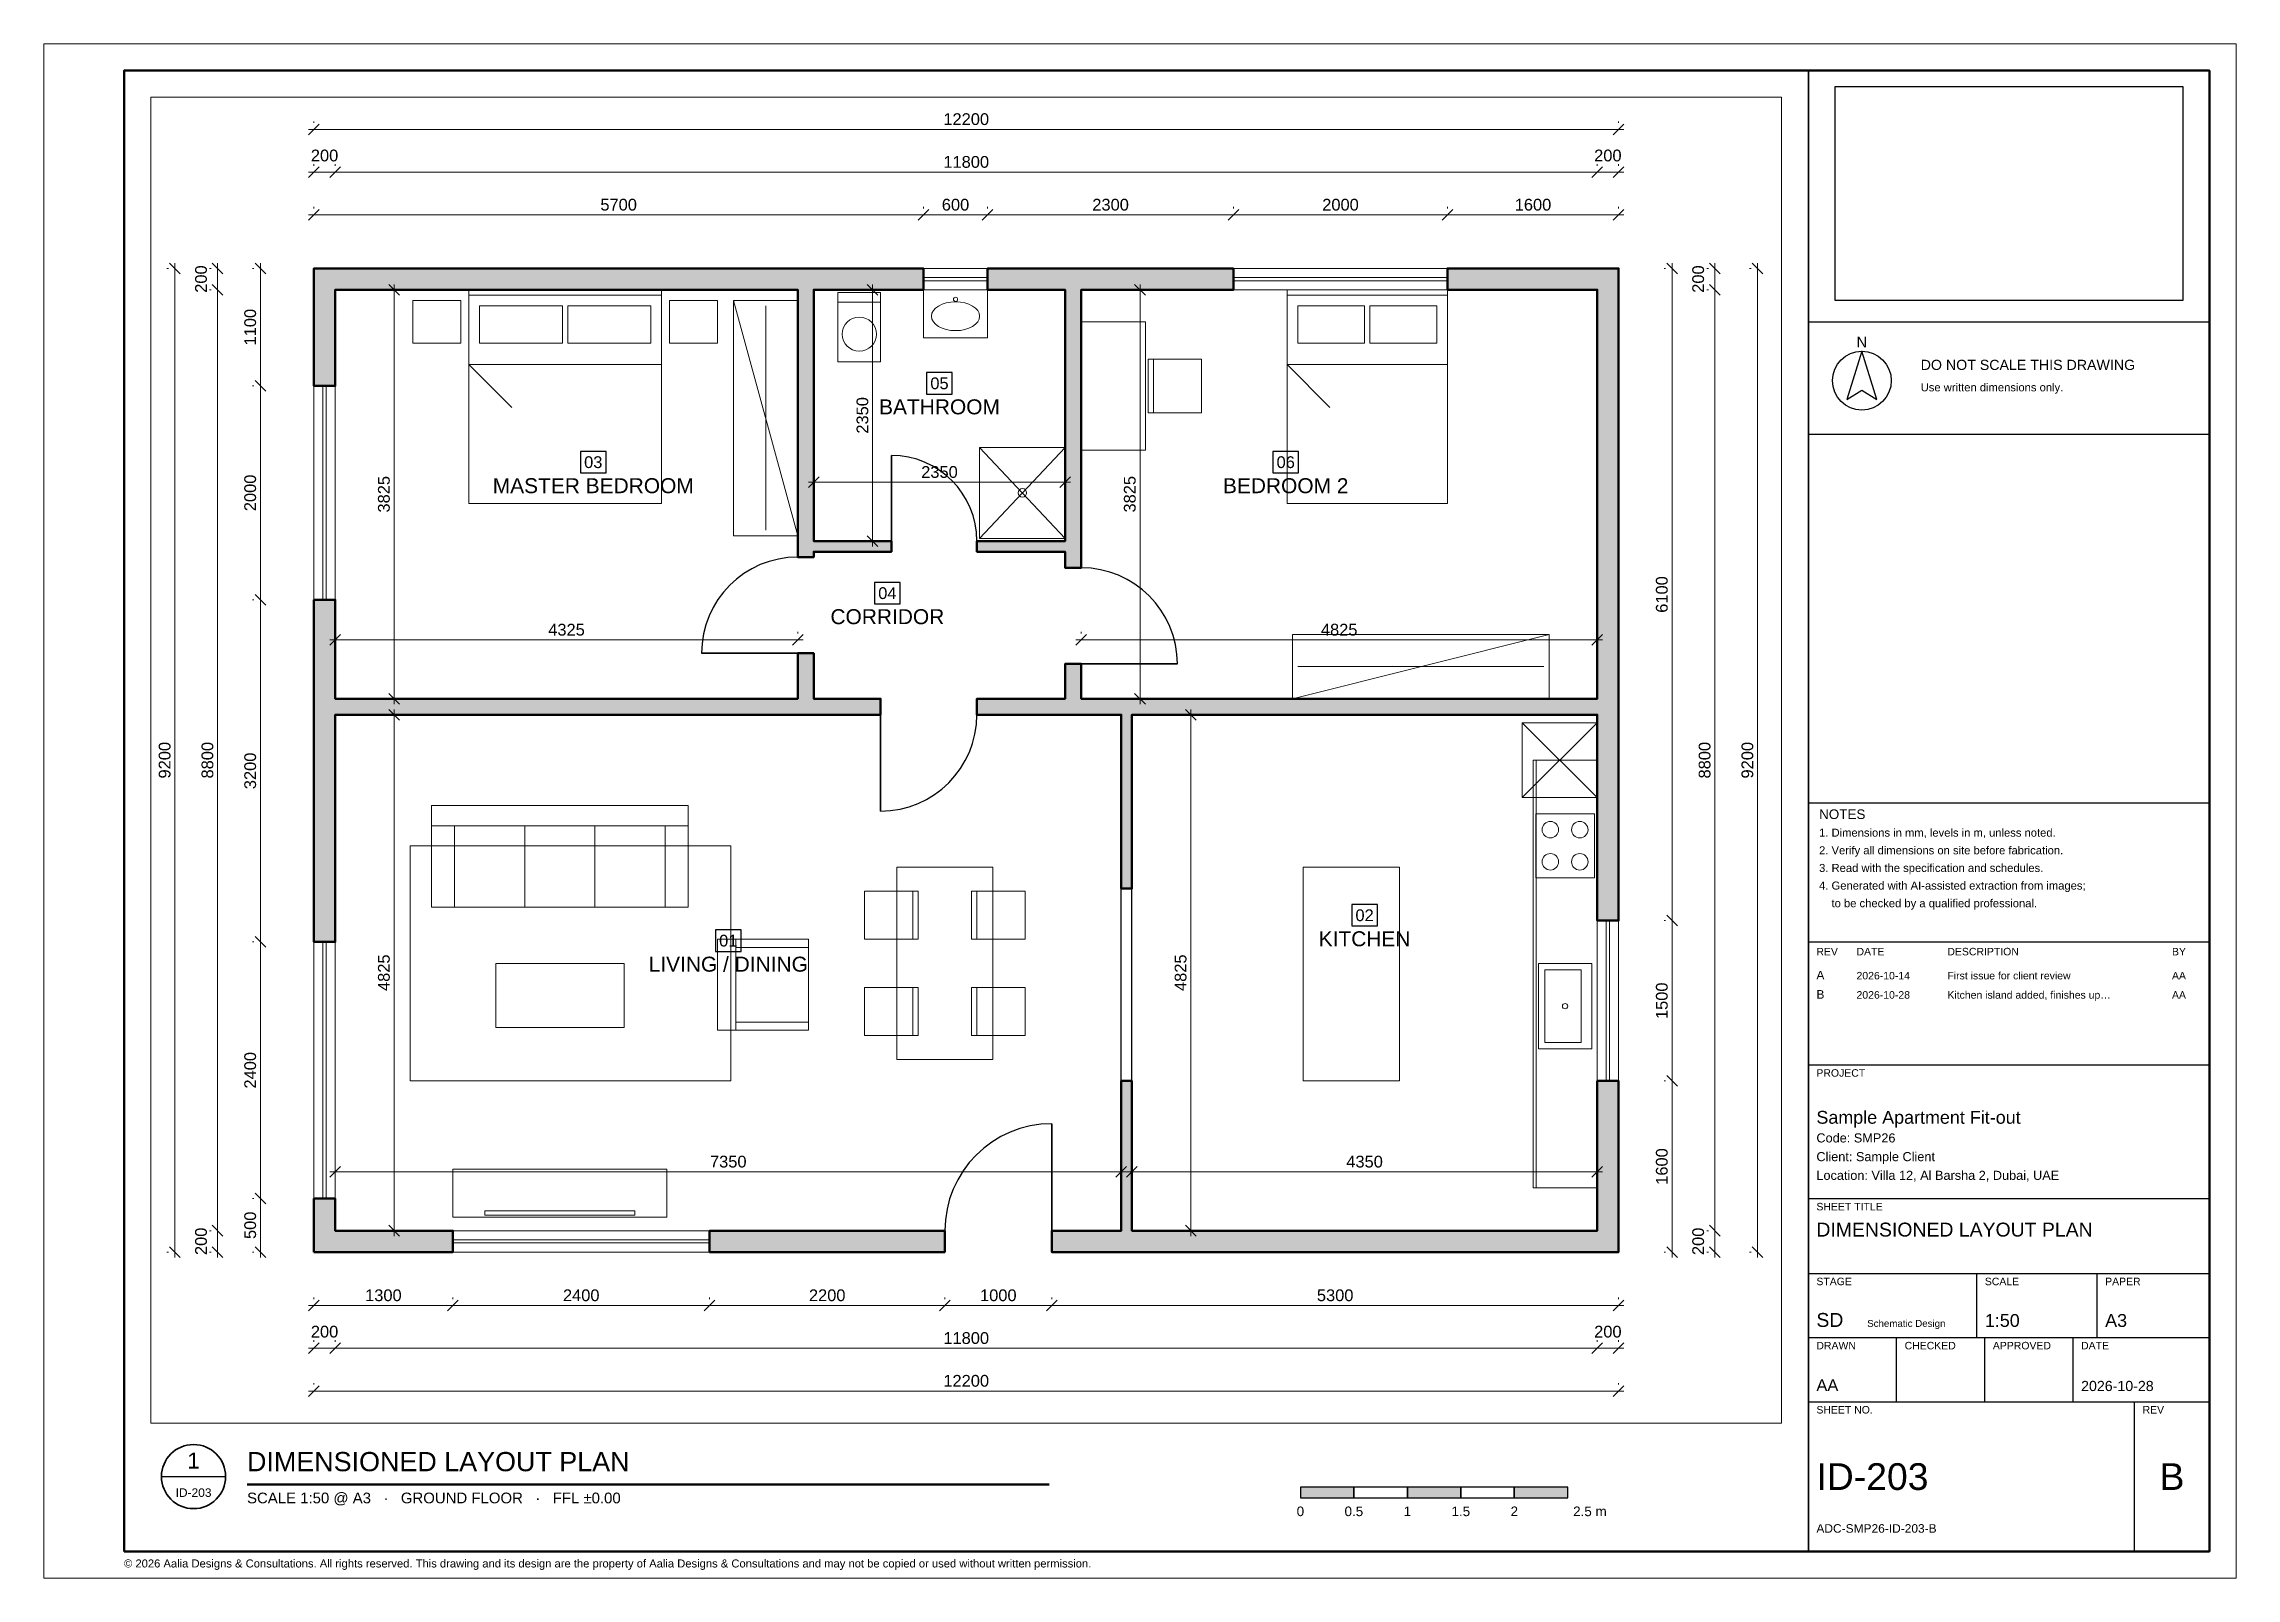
# Paper-space layout 'ID-203 Dimensioned layout plan' of a CAD drawing. Header units: millimetres. Extents: x 5 to 415, y 5 to 292.
# The model-space entities are those that its viewports show. They can reach past a viewport. Long polylines and large blocks are cut down to what shows.
import ezdxf
from ezdxf.enums import TextEntityAlignment as Align

# ---------------------------------------------------------------- set-up
doc = ezdxf.new("R2010")
doc.units = ezdxf.units.MM
doc.linetypes.add('DASHED', pattern=[1.524, 1.27, -0.254])
for name, color, linetype, lineweight in [('A-ANNO-DIMS', 7, 'Continuous', 13), ('A-ANNO-DIMS-INTR', 7, 'Continuous', 13), ('A-DOOR', 7, 'Continuous', 25), ('A-GLAZ', 7, 'Continuous', 18), ('A-WALL', 7, 'Continuous', 50), ('A-WALL-PATT', 8, 'Continuous', 0), ('G-ANNO-TTLB', 7, 'Continuous', 25), ('G-ROOM-NAME', 7, 'Continuous', 25), ('I-FURN', 7, 'Continuous', 18)]:
    doc.layers.add(name, color=color, linetype=linetype, lineweight=lineweight)
doc.layers.add('G-ANNO-NPLT', color=8, linetype='Continuous', lineweight=0, plot=False)
doc.styles.add('ADC', font='arial.ttf')
doc.dimstyles.new('ADC-ARCH', dxfattribs={"dimscale": 50, "dimtxt": 2.2, "dimasz": 1, "dimexe": 1.2, "dimexo": 1.5, "dimgap": 0.8, "dimtad": 1, "dimdec": 0, "dimtxsty": 'ADC', "dimtsz": 1, "dimcen": 2.5, "dimdle": 1, "dimclrd": 7, "dimclre": 7, "dimazin": 3, "dimtfac": 1, "dimtmove": 0, "dimatfit": 3, "dimlwd": 13, "dimlwe": 13})
picture_1 = doc.add_image_def('image1.png', size_in_pixel=(1400, 861))

msp = doc.modelspace()

# ---------------------------------------------------------------- hatches: boundary and pattern name
at = {"layer": 'A-WALL-PATT'}
for color, points in [(8, [(0, 8900), (0, 9100), (200, 9100), (5700, 9100), (5700, 8900), (4675, 8900), (4525, 8900), (200, 8900), (200, 8000), (0, 8000)]), (8, [(8600, 9100), (8600, 8900), (7175, 8900), (7025, 8900), (6300, 8900), (6300, 9100)]), (8, [(12000, 9100), (12200, 9100), (12200, 8900), (12200, 3000), (12000, 3000), (12000, 4925), (12000, 5075), (12000, 8900), (10600, 8900), (10600, 9100)]), (8, [(4525, 8900), (4675, 8900), (4675, 6550), (4675, 6450), (4675, 6400), (4525, 6400)]), (8, [(7025, 6450), (7025, 6550), (7025, 8900), (7175, 8900), (7175, 6300), (7025, 6300)]), (9, [(4675, 6550), (5400, 6550), (5400, 6450), (4675, 6450)]), (9, [(7025, 6550), (7025, 6450), (6200, 6450), (6200, 6550)]), (8, [(0, 6000), (200, 6000), (200, 5075), (200, 4925), (200, 2800), (0, 2800)]), (8, [(4675, 4925), (4525, 4925), (200, 4925), (200, 5075), (4525, 5075), (4525, 5500), (4675, 5500), (4675, 5075), (5300, 5075), (5300, 4925)]), (8, [(7025, 4925), (6200, 4925), (6200, 5075), (7025, 5075), (7025, 5400), (7175, 5400), (7175, 5075), (12000, 5075), (12000, 4925), (7650, 4925), (7550, 4925), (7175, 4925)]), (9, [(7550, 4925), (7650, 4925), (7650, 3300), (7550, 3300)]), (8, [(12200, 100), (12200, -100), (12000, -100), (6900, -100), (6900, 100), (7550, 100), (7650, 100), (12000, 100), (12000, 1500), (12200, 1500)]), (9, [(7550, 100), (7550, 1500), (7650, 1500), (7650, 100)]), (8, [(0, -100), (0, 100), (0, 400), (200, 400), (200, 100), (1300, 100), (1300, -100), (200, -100)]), (8, [(3700, -100), (3700, 100), (5900, 100), (5900, -100)])]:
    msp.add_hatch(color=color, dxfattribs=at).paths.add_polyline_path(points)

# ---------------------------------------------------------------- linework, layer by layer
at = {"layer": 'A-DOOR', "lineweight": 35}
for p, q in [((5400, 6550), (5400, 7350)), ((4525, 5500), (3625, 5500)), ((7175, 5400), (8075, 5400)), ((5300, 4925), (5300, 4025)), ((6900, 100), (6900, 1100))]:
    msp.add_line(p, q, dxfattribs=at)
at = {"layer": 'A-DOOR', "linetype": 'DASHED'}
for p, q in [((7550, 1500), (7550, 3300)), ((7650, 1500), (7650, 3300))]:
    msp.add_line(p, q, dxfattribs=at)
at = {"layer": 'A-DOOR'}
for centre, radius, start, end in [((5400, 6550), 800, 0, 90), ((4525, 5500), 900, 90, 180), ((7175, 5400), 900, 0, 90), ((5300, 4925), 900, -90, 0), ((6900, 100), 1000, 90, 180)]:
    msp.add_arc(centre, radius, start, end, dxfattribs=at)
at = {"layer": 'A-GLAZ'}
for p, q in [((6300, 9100), (5700, 9100)), ((10600, 9100), (8600, 9100)), ((6300, 9015), (5700, 9015)), ((6300, 8985), (5700, 8985)), ((6300, 8900), (5700, 8900)), ((10600, 9015), (8600, 9015)), ((10600, 8985), (8600, 8985)), ((10600, 8900), (8600, 8900)), ((0, 8000), (0, 6000)), ((85, 8000), (85, 6000)), ((115, 8000), (115, 6000)), ((200, 8000), (200, 6000)), ((12000, 1500), (12000, 3000)), ((12085, 1500), (12085, 3000)), ((12115, 1500), (12115, 3000)), ((12200, 1500), (12200, 3000)), ((0, 2800), (0, 400)), ((85, 2800), (85, 400)), ((115, 2800), (115, 400)), ((200, 2800), (200, 400)), ((1300, 100), (3700, 100)), ((1300, 15), (3700, 15)), ((1300, -15), (3700, -15)), ((1300, -100), (3700, -100))]:
    msp.add_line(p, q, dxfattribs=at)
at = {"layer": 'A-WALL'}
for points in [[(0, 8900), (0, 9100), (200, 9100), (5700, 9100), (5700, 8900), (4675, 8900), (4675, 6550), (5400, 6550), (5400, 6450), (4675, 6450), (4675, 6400), (4525, 6400), (4525, 8900), (200, 8900), (200, 8000), (0, 8000)], [(8600, 9100), (8600, 8900), (7175, 8900), (7175, 6300), (7025, 6300), (7025, 6450), (6200, 6450), (6200, 6550), (7025, 6550), (7025, 8900), (6300, 8900), (6300, 9100)], [(12000, 9100), (12200, 9100), (12200, 8900), (12200, 3000), (12000, 3000), (12000, 4925), (7650, 4925), (7650, 3300), (7550, 3300), (7550, 4925), (7175, 4925), (7025, 4925), (6200, 4925), (6200, 5075), (7025, 5075), (7025, 5400), (7175, 5400), (7175, 5075), (12000, 5075), (12000, 8900), (10600, 8900), (10600, 9100)], [(0, 6000), (200, 6000), (200, 5075), (4525, 5075), (4525, 5500), (4675, 5500), (4675, 5075), (5300, 5075), (5300, 4925), (4675, 4925), (4525, 4925), (200, 4925), (200, 2800), (0, 2800)], [(12200, 100), (12200, -100), (12000, -100), (6900, -100), (6900, 100), (7550, 100), (7550, 1500), (7650, 1500), (7650, 100), (12000, 100), (12000, 1500), (12200, 1500)], [(0, -100), (0, 100), (0, 400), (200, 400), (200, 100), (1300, 100), (1300, -100), (200, -100)], [(3700, -100), (3700, 100), (5900, 100), (5900, -100)]]:
    msp.add_lwpolyline(points, close=True, dxfattribs=at)
at = {"layer": 'G-ROOM-NAME'}
for points in [[(5730, 7925), (5970, 7925), (5970, 8125), (5730, 8125)], [(2492.5, 7187.5), (2732.5, 7187.5), (2732.5, 7387.5), (2492.5, 7387.5)], [(8967.5, 7187.5), (9207.5, 7187.5), (9207.5, 7387.5), (8967.5, 7387.5)], [(5242.5, 5962.5), (5482.5, 5962.5), (5482.5, 6162.5), (5242.5, 6162.5)], [(9705, 2950), (9945, 2950), (9945, 3150), (9705, 3150)], [(3755, 2712.5), (3995, 2712.5), (3995, 2912.5), (3755, 2912.5)]]:
    msp.add_lwpolyline(points, close=True, dxfattribs=at)
at = {"layer": 'I-FURN'}
for p, q in [((1450, 8850), (3250, 8850)), ((9100, 8850), (10600, 8850)), ((3925, 8800), (4525, 6600)), ((1450, 8200), (3250, 8200)), ((1450, 8200), (1850, 7800)), ((9100, 8200), (10600, 8200)), ((9100, 8200), (9500, 7800)), ((6225, 6575), (7025, 7425)), ((6225, 7425), (7025, 6575)), ((11550, 5675), (9150, 5075)), ((11300, 4850), (12000, 4150)), ((12000, 4850), (11300, 4150)), ((11430, 4500), (11430, 500)), ((1972, 3125), (1972, 3885)), ((2628, 3125), (2628, 3885))]:
    msp.add_line(p, q, dxfattribs=at)
at = {"layer": 'I-FURN', "linetype": 'DASHED', "ltscale": 5}
for p, q in [((4225, 8750), (4225, 6650)), ((11500, 5375), (9200, 5375))]:
    msp.add_line(p, q, dxfattribs=at)
at = {"layer": 'I-FURN'}
for points in [[(1450, 6900), (3250, 6900), (3250, 8900), (1450, 8900)], [(4900, 8225), (5300, 8225), (5300, 8875), (4900, 8875)], [(4900, 8784), (5300, 8784), (5300, 8875), (4900, 8875)], [(5700, 8450), (6300, 8450), (6300, 8900), (5700, 8900)], [(9100, 6900), (10600, 6900), (10600, 8900), (9100, 8900)], [(925, 8400), (1375, 8400), (1375, 8800), (925, 8800)], [(1550, 8400), (2325, 8400), (2325, 8750), (1550, 8750)], [(2375, 8400), (3150, 8400), (3150, 8750), (2375, 8750)], [(3325, 8400), (3775, 8400), (3775, 8800), (3325, 8800)], [(3925, 8800), (3925, 6600), (4525, 6600), (4525, 8800)], [(9200, 8400), (9825, 8400), (9825, 8750), (9200, 8750)], [(9875, 8400), (10500, 8400), (10500, 8750), (9875, 8750)], [(7775, 7400), (7775, 8600), (7175, 8600), (7175, 7400)], [(8300, 7750), (8300, 8250), (7800, 8250), (7800, 7750)], [(7850, 7750), (7850, 8250), (7800, 8250), (7800, 7750)], [(6225, 6575), (7025, 6575), (7025, 7425), (6225, 7425)], [(11550, 5675), (9150, 5675), (9150, 5075), (11550, 5075)], [(11300, 4850), (11300, 4150), (12000, 4150), (12000, 4850)], [(11400, 4500), (11400, 500), (12000, 500), (12000, 4500)], [(1100, 3125), (3500, 3125), (3500, 4075), (1100, 4075)], [(1100, 3885), (3500, 3885), (3500, 4075), (1100, 4075)], [(11425, 4000), (11425, 3400), (11975, 3400), (11975, 4000)], [(1100, 3125), (1316, 3125), (1316, 3885), (1100, 3885)], [(3284, 3125), (3500, 3125), (3500, 3885), (3284, 3885)], [(6350, 1700), (6350, 3500), (5450, 3500), (5450, 1700)], [(10150, 1500), (10150, 3500), (9250, 3500), (9250, 1500)], [(5150, 3275), (5150, 2825), (5650, 2825), (5650, 3275)], [(5600, 3275), (5600, 2825), (5650, 2825), (5650, 3275)], [(6650, 2825), (6650, 3275), (6150, 3275), (6150, 2825)], [(6200, 2825), (6200, 3275), (6150, 3275), (6150, 2825)], [(4625, 1975), (4625, 2825), (3775, 2825), (3775, 1975)], [(3945, 1975), (3945, 2825), (3775, 2825), (3775, 1975)], [(4625, 2748.5), (4625, 2825), (3945, 2825), (3945, 2748.5)], [(1700, 2000), (2900, 2000), (2900, 2600), (1700, 2600)], [(11450, 2600), (11450, 1800), (11950, 1800), (11950, 2600)], [(11510, 2540), (11510, 1860), (11850, 1860), (11850, 2540)], [(5150, 2375), (5150, 1925), (5650, 1925), (5650, 2375)], [(5600, 2375), (5600, 1925), (5650, 1925), (5650, 2375)], [(6650, 1925), (6650, 2375), (6150, 2375), (6150, 1925)], [(6200, 1925), (6200, 2375), (6150, 2375), (6150, 1925)], [(4625, 1975), (4625, 2051.5), (3945, 2051.5), (3945, 1975)], [(3300, 675), (1300, 675), (1300, 225), (3300, 225)], [(3000, 285), (1600, 285), (1600, 245), (3000, 245)]]:
    msp.add_lwpolyline(points, close=True, dxfattribs=at)
at = {"layer": 'I-FURN', "linetype": 'DASHED', "ltscale": 10}
msp.add_lwpolyline([(900, 1500), (3900, 1500), (3900, 3700), (900, 3700)], close=True, dxfattribs=at)
at = {"layer": 'I-FURN'}
for centre, radius in [((6000, 8810), 20), ((6625, 7000), 40), ((11562.5, 3850), 77), ((11837.5, 3850), 77), ((11562.5, 3550), 77), ((11837.5, 3550), 77), ((11700, 2200), 25)]:
    msp.add_circle(centre, radius, dxfattribs=at)
for centre, major_axis, ratio in [((5100, 8485), (160, 0), 1), ((6000, 8652.5), (225, 0), 0.6)]:
    msp.add_ellipse(centre, major_axis=major_axis, ratio=ratio, dxfattribs=at)

# ---------------------------------------------------------------- texts
at = {"layer": 'G-ROOM-NAME', "style": 'ADC'}
for s, height, p in [('05', 110, (5850, 8025)), ('BATHROOM', 140, (5850, 7805)), ('03', 110, (2612.5, 7287.5)), ('06', 110, (9087.5, 7287.5)), ('MASTER BEDROOM', 140, (2612.5, 7067.5)), ('BEDROOM 2', 140, (9087.5, 7067.5)), ('04', 110, (5362.5, 6062.5)), ('CORRIDOR', 140, (5362.5, 5842.5)), ('02', 110, (9825, 3050)), ('KITCHEN', 140, (9825, 2830)), ('LIVING / DINING', 140, (3875, 2592.5)), ('01', 110, (3875, 2812.5))]:
    msp.add_text(s, height=height, dxfattribs=at).set_placement(p, align=Align.MIDDLE_CENTER)

# ---------------------------------------------------------------- dimensions: what is measured, and where the dimension line sits
at = {"layer": 'A-ANNO-DIMS'}
for base, p1, p2 in [((0, 10400), (0, 10400), (12200, 10400)), ((0, 10000), (0, 10000), (200, 10000)), ((200, 10000), (200, 10000), (12000, 10000)), ((12000, 10000), (12000, 10000), (12200, 10000)), ((0, 9600), (0, 9600), (5700, 9600)), ((5700, 9600), (5700, 9600), (6300, 9600)), ((6300, 9600), (6300, 9600), (8600, 9600)), ((8600, 9600), (8600, 9600), (10600, 9600)), ((10600, 9600), (10600, 9600), (12200, 9600)), ((0, -600), (0, -600), (1300, -600)), ((1300, -600), (1300, -600), (3700, -600)), ((3700, -600), (3700, -600), (5900, -600)), ((5900, -600), (5900, -600), (6900, -600)), ((6900, -600), (6900, -600), (12200, -600)), ((0, -1000), (0, -1000), (200, -1000)), ((12000, -1000), (12000, -1000), (12200, -1000)), ((200, -1000), (200, -1000), (12000, -1000)), ((0, -1400), (0, -1400), (12200, -1400))]:
    msp.add_linear_dim(base=base, p1=p1, p2=p2, dimstyle='ADC-ARCH', dxfattribs=at).render()
for base, p1, p2 in [((-1300, -100), (-1300, -100), (-1300, 9100)), ((-900, 8900), (-900, 8900), (-900, 9100)), ((-500, 8000), (-500, 8000), (-500, 9100)), ((12700, 3000), (12700, 3000), (12700, 9100)), ((13100, 8900), (13100, 8900), (13100, 9100)), ((13500, -100), (13500, -100), (13500, 9100)), ((-900, 100), (-900, 100), (-900, 8900)), ((13100, 100), (13100, 100), (13100, 8900)), ((-500, 6000), (-500, 6000), (-500, 8000)), ((-500, 2800), (-500, 2800), (-500, 6000)), ((12700, 1500), (12700, 1500), (12700, 3000)), ((-500, 400), (-500, 400), (-500, 2800)), ((12700, -100), (12700, -100), (12700, 1500)), ((-500, -100), (-500, -100), (-500, 400)), ((-900, -100), (-900, -100), (-900, 100)), ((13100, -100), (13100, -100), (13100, 100))]:
    msp.add_linear_dim(base=base, p1=p1, p2=p2, angle=90, dimstyle='ADC-ARCH', dxfattribs=at).render()
at = {"layer": 'A-ANNO-DIMS-INTR'}
for base, p1, p2 in [((750, 5075), (750, 5075), (750, 8900)), ((5225, 6550), (5225, 6550), (5225, 8900)), ((7725, 5075), (7725, 5075), (7725, 8900)), ((750, 100), (750, 100), (750, 4925)), ((8200, 100), (8200, 100), (8200, 4925))]:
    msp.add_linear_dim(base=base, p1=p1, p2=p2, angle=90, dimstyle='ADC-ARCH', dxfattribs=at).render()
for base, p1, p2 in [((4675, 7100), (4675, 7100), (7025, 7100)), ((200, 5625), (200, 5625), (4525, 5625)), ((7175, 5625), (7175, 5625), (12000, 5625)), ((200, 650), (200, 650), (7550, 650)), ((7650, 650), (7650, 650), (12000, 650))]:
    msp.add_linear_dim(base=base, p1=p1, p2=p2, dimstyle='ADC-ARCH', dxfattribs=at).render()

psp = doc.layouts.new('ID-203 Dimensioned layout plan')

# ---------------------------------------------------------------- hatches: boundary and pattern name
at = {"layer": 'G-ANNO-TTLB'}
for points in [[(240, 20), (250, 20), (250, 22), (240, 22)], [(260, 20), (270, 20), (270, 22), (260, 22)], [(280, 20), (290, 20), (290, 22), (280, 22)]]:
    psp.add_hatch(color=7, dxfattribs=at).paths.add_polyline_path(points)

# ---------------------------------------------------------------- linework, layer by layer
at = {"layer": 'G-ANNO-TTLB', "lineweight": 35}
psp.add_line((335, 10), (335, 287), dxfattribs=at)
at = {"layer": 'G-ANNO-TTLB'}
for p, q in [((335, 240), (410, 240)), ((335, 219), (410, 219)), ((335, 150), (410, 150)), ((335, 124), (410, 124)), ((335, 101), (410, 101)), ((335, 76), (410, 76)), ((335, 62), (410, 62)), ((366.5, 50), (366.5, 62)), ((389, 50), (389, 62)), ((335, 50), (410, 50)), ((351.5, 38), (351.5, 50)), ((368, 38), (368, 50)), ((384.5, 38), (384.5, 50)), ((335, 38), (410, 38)), ((396, 10), (396, 38)), ((27, 24), (39, 24))]:
    psp.add_line(p, q, dxfattribs=at)
at = {"layer": 'G-ANNO-TTLB', "lineweight": 50}
psp.add_line((43, 22.5), (193, 22.5), dxfattribs=at)
at = {"layer": 'G-ANNO-TTLB', "lineweight": 13}
psp.add_lwpolyline([(5, 5), (415, 5), (415, 292), (5, 292)], close=True, dxfattribs=at)
at = {"layer": 'G-ANNO-TTLB', "lineweight": 50}
psp.add_lwpolyline([(20, 10), (410, 10), (410, 287), (20, 287)], close=True, dxfattribs=at)
at = {"layer": 'G-ANNO-TTLB'}
for points in [[(345, 234.5), (342.2, 225.5), (345, 227.2), (347.8, 225.5)], [(240, 20), (250, 20), (250, 22), (240, 22)], [(250, 20), (260, 20), (260, 22), (250, 22)], [(260, 20), (270, 20), (270, 22), (260, 22)], [(270, 20), (280, 20), (280, 22), (270, 22)], [(280, 20), (290, 20), (290, 22), (280, 22)]]:
    psp.add_lwpolyline(points, close=True, dxfattribs=at)
psp.add_circle((345, 229), 5.5, dxfattribs=at)
at = {"layer": 'G-ANNO-TTLB', "lineweight": 35}
psp.add_circle((33, 24), 6, dxfattribs=at)

# ---------------------------------------------------------------- texts
at = {"layer": 'G-ANNO-TTLB', "style": 'ADC'}
for s, height, p in [('N', 2, (345, 236.2)), ('1', 3, (33, 27)), ('B', 5, (403, 24)), ('ID-203', 1.6, (33, 21)), ('0', 1.8, (240, 17.5)), ('0.5', 1.8, (250, 17.5)), ('1', 1.8, (260, 17.5)), ('1.5', 1.8, (270, 17.5)), ('2', 1.8, (280, 17.5))]:
    psp.add_text(s, height=height, dxfattribs=at).set_placement(p, align=Align.MIDDLE_CENTER)
for s, height, p in [('DO NOT SCALE THIS DRAWING', 1.9, (356, 231)), ('Use written dimensions only.', 1.5, (356, 227)), ('NOTES', 1.8, (337, 147)), ('1. Dimensions in mm, levels in m, unless noted.', 1.5, (337, 143.7)), ('2. Verify all dimensions on site before fabrication.', 1.5, (337, 140.4)), ('4. Generated with AI-assisted extraction from images;', 1.5, (337, 133.8)), ('3. Read with the specification and schedules.', 1.5, (337, 137.1)), ('    to be checked by a qualified professional.', 1.5, (337, 130.5)), ('REV', 1.4, (336.5, 121.5)), ('DATE', 1.4, (344, 121.5)), ('DESCRIPTION', 1.4, (361, 121.5)), ('BY', 1.4, (403, 121.5)), ('A', 1.6, (336.5, 117)), ('B', 1.6, (336.5, 113.4)), ('2026-10-14', 1.4, (344, 117)), ('2026-10-28', 1.4, (344, 113.4)), ('First issue for client review', 1.4, (361, 117)), ('Kitchen island added, finishes up…', 1.4, (361, 113.4)), ('AA', 1.4, (403, 117)), ('AA', 1.4, (403, 113.4)), ('PROJECT', 1.4, (336.5, 98.8)), ('Sample Apartment Fit-out', 2.4, (336.5, 90)), ('Code: SMP26', 1.7, (336.5, 86.5)), ('Client: Sample Client', 1.7, (336.5, 83)), ('Location: Villa 12, Al Barsha 2, Dubai, UAE', 1.7, (336.5, 79.5)), ('SHEET TITLE', 1.4, (336.5, 73.8)), ('STAGE', 1.4, (336.5, 59.8)), ('SCALE', 1.4, (368, 59.8)), ('PAPER', 1.4, (390.5, 59.8)), ('SD', 2.6, (336.5, 52)), ('Schematic Design', 1.3, (346, 52)), ('1:50', 2.4, (368, 52)), ('A3', 2.4, (390.5, 52)), ('DRAWN', 1.4, (336.5, 47.8)), ('CHECKED', 1.4, (353, 47.8)), ('APPROVED', 1.4, (369.5, 47.8)), ('DATE', 1.4, (386, 47.8)), ('AA', 2.2, (336.5, 40)), ('2026-10-28', 1.9, (386, 40)), ('SHEET NO.', 1.4, (336.5, 35.8)), ('REV', 1.4, (397.5, 35.8)), ('DIMENSIONED LAYOUT PLAN', 3.6, (43, 25)), ('SCALE 1:50 @ A3   ·   GROUND FLOOR   ·   FFL ±0.00', 2, (43, 19)), ('ADC-SMP26-ID-203-B', 1.6, (336.5, 13.5)), ('© 2026 Aalia Designs & Consultations. All rights reserved. This drawing and its design are the property of Aalia Designs & Consultations and may not be copied or used without written permission.', 1.5, (20, 7))]:
    psp.add_text(s, height=height, dxfattribs=at).set_placement(p)
for s, height, p in [('ID-203', 5, (336.5, 24)), ('2.5 m', 1.8, (291, 17.5))]:
    psp.add_text(s, height=height, dxfattribs=at).set_placement(p, align=Align.MIDDLE_LEFT)
at = {"layer": 'G-ANNO-TTLB', "insert": (336.5, 71.5), "char_height": 2.6, "width": 71, "attachment_point": 1, "style": 'ADC'}
psp.add_mtext('DIMENSIONED LAYOUT PLAN', dxfattribs=at)

# ---------------------------------------------------------------- pictures from other files: only their frames are drawn
at = {"layer": 'G-ANNO-TTLB'}
image = psp.add_image(picture_1, insert=(339.98, 244), size_in_units=(65.04, 40), dxfattribs=at)

# ---------------------------------------------------------------- viewports
at = {"layer": 'G-ANNO-NPLT'}
psp.add_viewport(center=(177.5, 158), size=(305, 248), view_center_point=(6100, 4500), view_height=12400, dxfattribs=at)

doc.saveas('drawing.dxf')
